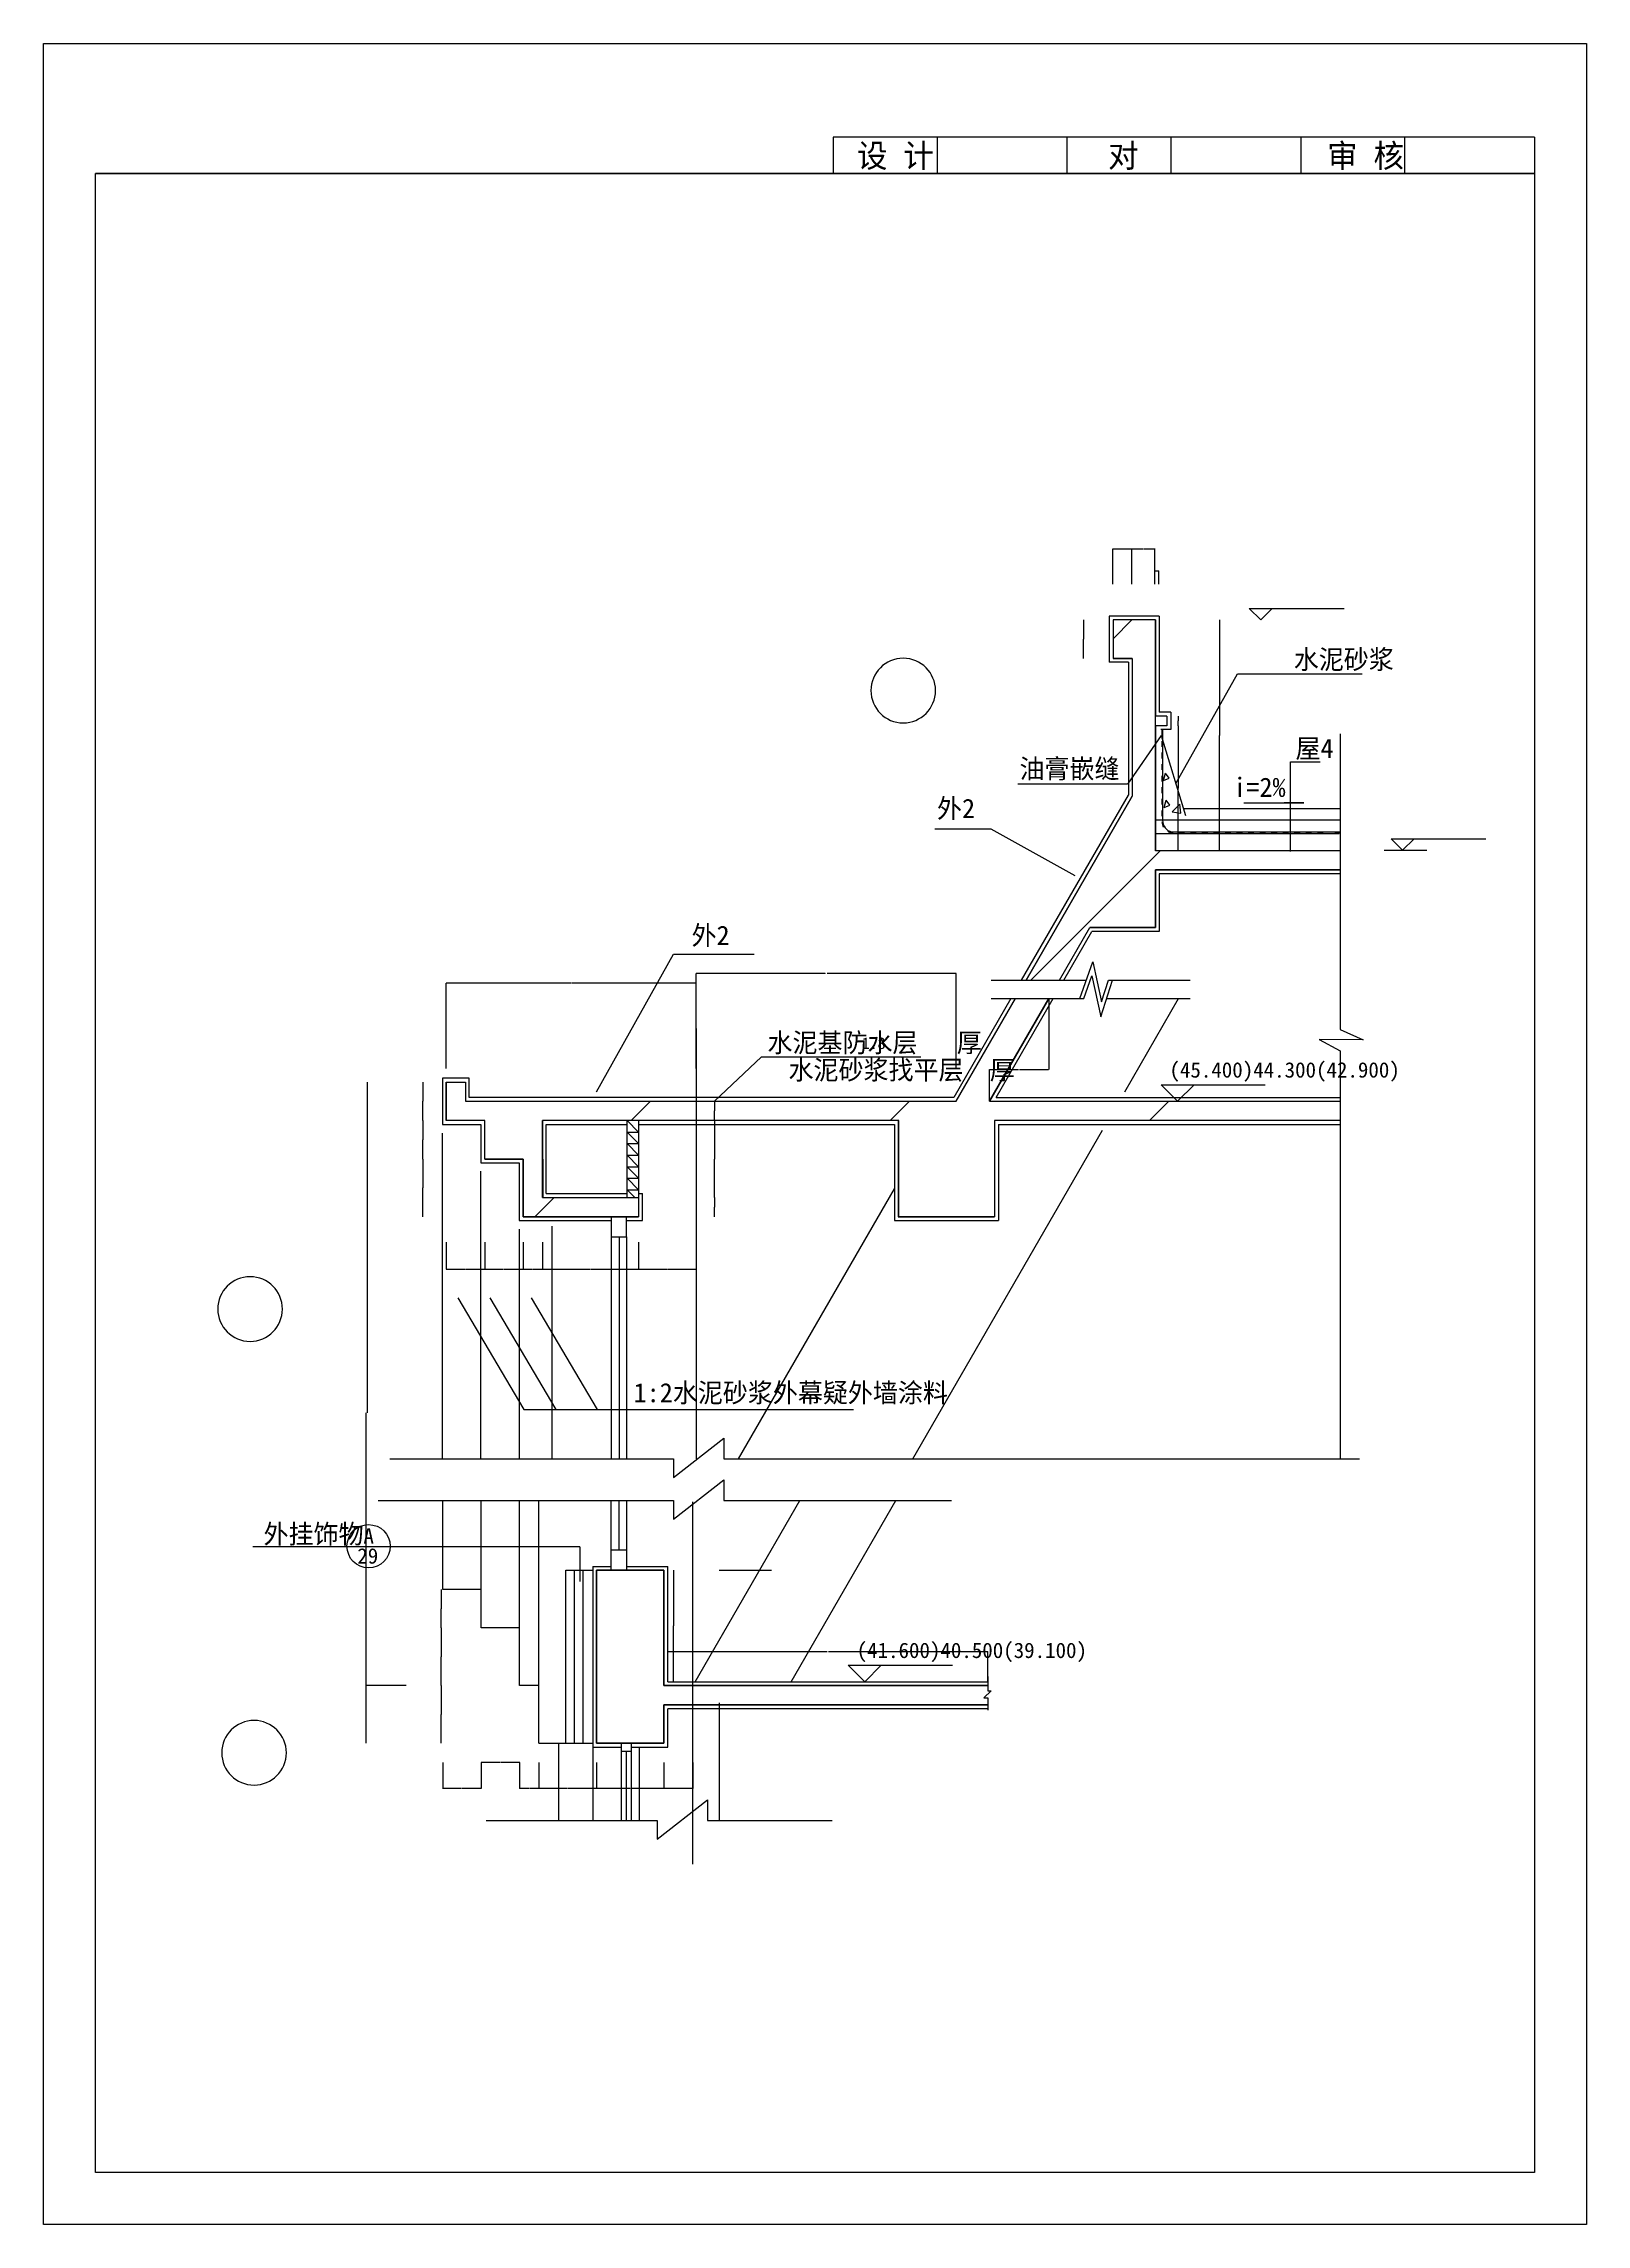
# Model space of a CAD drawing. Header units: metres. Extents: x -4844 to 18171, y -1948 to 18781.
# Drawn here: x 3432 to 11451, y -1948 to 9392 of the extents above; entities that cross this region are included whole.
import ezdxf

# ---------------------------------------------------------------- set-up
doc = ezdxf.new("R2010")
doc.units = ezdxf.units.M
for name, color, linetype in [('AXIS$ES', 1, 'Continuous'), ('D', 4, 'Continuous'), ('DIMENSION$', 3, 'Continuous'), ('MET', 5, 'Continuous'), ('PUB_TEXT', 7, 'Continuous'), ('SURFACE', 6, 'Continuous'), ('SYMBLE$', 7, 'Continuous'), ('T1', 41, 'Continuous'), ('T2', 6, 'Continuous'), ('TK', 143, 'Continuous'), ('WALL_$LINE', 252, 'Continuous')]:
    doc.layers.add(name, color=color, linetype=linetype)
doc.dimstyles.get("Standard").update_dxf_attribs({"dimtxt": 2.5, "dimasz": 2.5, "dimexe": 1.25, "dimexo": 0.625, "dimtad": 1, "dimcen": 2.5, "dimazin": 3, "dimtfac": 1, "dimtmove": 0, "dimatfit": 3})

# ---------------------------------------------------------------- blocks, each defined once
blk = doc.blocks.new('_INDEX1')
blk.add_lwpolyline([(-0.5, 0, 1), (0.5, 0, 1)], format="xyb", close=True)
blk = doc.blocks.new('BG')
at = {"layer": 'T2'}
for p, q in [((-450, 450), (2400, 450)), ((-450, 450), (0, 0)), ((-400, 0), (550, 0)), ((450, 450), (0, 0))]:
    blk.add_line(p, q, dxfattribs=at)
blk = doc.blocks.new('*D76')
for p, q in [((6172.54, 4506.38), (5524.29, 4506.38)), ((5524.54, 4062.19), (5524.54, 4506.38)), ((6824.79, 4506.38), (6176.54, 4506.38)), ((6824.54, 4062.19), (6824.54, 4506.38))]:
    blk.add_line(p, q)
at = {"layer": 'Defpoints'}
for p in [(6824.54, 4506.38), (5524.54, 4062.19), (6824.54, 4062.19)]:
    blk.add_point(p, dxfattribs=at)
at = {"layer": 'DIMENSION$', "insert": (6174.54, 4506.38), "char_height": 1, "attachment_point": 5}
blk.add_mtext('1300', dxfattribs=at)
blk = doc.blocks.new('*D77')
for p, q in [((7494.54, 4556.62), (6824.29, 4556.62)), ((6824.54, 4062.19), (6824.54, 4556.62)), ((8174.79, 4556.62), (7504.54, 4556.62)), ((8174.54, 4062.19), (8174.54, 4556.62))]:
    blk.add_line(p, q)
at = {"layer": 'Defpoints'}
for p in [(8174.54, 4556.62), (6824.54, 4062.19), (8174.54, 4062.19)]:
    blk.add_point(p, dxfattribs=at)
at = {"layer": 'DIMENSION$', "insert": (7499.54, 4556.62), "char_height": 1, "attachment_point": 5}
blk.add_mtext('1350(2100)', dxfattribs=at)
blk = doc.blocks.new('*D78')
for p, q in [((5402.31, 3991.76), (5402.31, 3891.76)), ((5402.06, 3891.76), (5401.81, 3891.76)), ((5402.31, 3791.76), (5402.31, 3891.76)), ((5402.31, 3891.76), (5402.31, 3891.76)), ((5402.56, 3891.76), (5402.81, 3891.76))]:
    blk.add_line(p, q)
at = {"layer": 'Defpoints'}
for p in [(5402.31, 3991.76), (5402.31, 3891.76), (5402.31, 3791.76)]:
    blk.add_point(p, dxfattribs=at)
at = {"layer": 'DIMENSION$', "insert": (5402.31, 3892.885), "char_height": 1, "attachment_point": 5}
blk.add_mtext('0', dxfattribs=at)
blk = doc.blocks.new('*D79')
for p, q in [((5402.31, 3791.76), (5402.31, 3691.76)), ((5402.06, 3691.76), (5401.81, 3691.76)), ((5402.31, 3591.76), (5402.31, 3691.76)), ((5402.31, 3691.76), (5402.31, 3691.76)), ((5402.56, 3691.76), (5402.81, 3691.76))]:
    blk.add_line(p, q)
at = {"layer": 'Defpoints'}
for p in [(5402.31, 3791.76), (5402.31, 3691.76), (5402.31, 3591.76)]:
    blk.add_point(p, dxfattribs=at)
at = {"layer": 'DIMENSION$', "insert": (5402.31, 3692.885), "char_height": 1, "attachment_point": 5}
blk.add_mtext('0', dxfattribs=at)
blk = doc.blocks.new('*D80')
for p, q in [((5402.31, 3591.76), (5402.31, 3441.76)), ((5402.06, 3441.76), (5401.81, 3441.76)), ((5402.31, 3291.76), (5402.31, 3441.76)), ((5402.31, 3441.76), (5402.31, 3441.76)), ((5402.56, 3441.76), (5402.81, 3441.76))]:
    blk.add_line(p, q)
at = {"layer": 'Defpoints'}
for p in [(5402.31, 3591.76), (5402.31, 3441.76), (5402.31, 3291.76)]:
    blk.add_point(p, dxfattribs=at)
at = {"layer": 'DIMENSION$', "insert": (5402.31, 3442.885), "char_height": 1, "attachment_point": 5}
blk.add_mtext('0', dxfattribs=at)
blk = doc.blocks.new('*D81')
for p, q in [((5524.54, 3159.61), (5524.54, 3018.61)), ((5724.54, 3159.61), (5724.54, 3018.61)), ((5524.79, 3018.61), (5623.04, 3018.61)), ((5626.04, 3018.61), (5724.29, 3018.61))]:
    blk.add_line(p, q)
at = {"layer": 'Defpoints'}
for p in [(5524.54, 3159.61), (5724.54, 3159.61), (5524.54, 3018.61)]:
    blk.add_point(p, dxfattribs=at)
at = {"layer": 'DIMENSION$', "insert": (5624.54, 3018.61), "char_height": 1, "attachment_point": 5}
blk.add_mtext('200', dxfattribs=at)
blk = doc.blocks.new('*D82')
for p, q in [((5724.54, 3159.61), (5724.54, 3018.61)), ((5924.54, 3159.61), (5924.54, 3018.61)), ((5724.79, 3018.61), (5823.04, 3018.61)), ((5826.04, 3018.61), (5924.29, 3018.61))]:
    blk.add_line(p, q)
at = {"layer": 'Defpoints'}
for p in [(5724.54, 3159.61), (5924.54, 3159.61), (5724.54, 3018.61)]:
    blk.add_point(p, dxfattribs=at)
at = {"layer": 'DIMENSION$', "insert": (5824.54, 3018.61), "char_height": 1, "attachment_point": 5}
blk.add_mtext('200', dxfattribs=at)
blk = doc.blocks.new('*D83')
for p, q in [((5924.54, 3159.61), (5924.54, 3018.61)), ((6024.54, 3159.61), (6024.54, 3018.61)), ((5924.79, 3018.61), (5973.04, 3018.61)), ((5976.04, 3018.61), (6024.29, 3018.61))]:
    blk.add_line(p, q)
at = {"layer": 'Defpoints'}
for p in [(5924.54, 3159.61), (6024.54, 3159.61), (5924.54, 3018.61)]:
    blk.add_point(p, dxfattribs=at)
at = {"layer": 'DIMENSION$', "insert": (5974.54, 3018.61), "char_height": 1, "attachment_point": 5}
blk.add_mtext('100', dxfattribs=at)
blk = doc.blocks.new('*D84')
for p, q in [((6024.54, 3159.61), (6024.54, 3018.61)), ((6524.54, 3159.61), (6524.54, 3018.61)), ((6024.79, 3018.61), (6273.04, 3018.61)), ((6276.04, 3018.61), (6524.29, 3018.61))]:
    blk.add_line(p, q)
at = {"layer": 'Defpoints'}
for p in [(6024.54, 3159.61), (6524.54, 3159.61), (6024.54, 3018.61)]:
    blk.add_point(p, dxfattribs=at)
at = {"layer": 'DIMENSION$', "insert": (6274.54, 3018.61), "char_height": 1, "attachment_point": 5}
blk.add_mtext('500', dxfattribs=at)
blk = doc.blocks.new('*D85')
for p, q in [((6524.54, 3159.61), (6524.54, 3018.61)), ((6824.54, 3159.61), (6824.54, 3018.61)), ((6524.79, 3018.61), (6673.04, 3018.61)), ((6676.04, 3018.61), (6824.29, 3018.61))]:
    blk.add_line(p, q)
at = {"layer": 'Defpoints'}
for p in [(6524.54, 3159.61), (6824.54, 3159.61), (6524.54, 3018.61)]:
    blk.add_point(p, dxfattribs=at)
at = {"layer": 'DIMENSION$', "insert": (6674.54, 3018.61), "char_height": 1, "attachment_point": 5}
blk.add_mtext('300', dxfattribs=at)
blk = doc.blocks.new('*D86')
for p, q in [((9543.37, 6394.82), (9543.37, 5794.82)), ((9543.12, 5794.82), (9542.87, 5794.82)), ((9543.37, 5194.82), (9543.37, 5794.82)), ((9543.37, 5794.82), (9543.37, 5794.82)), ((9543.62, 5794.82), (9543.87, 5794.82))]:
    blk.add_line(p, q)
at = {"layer": 'Defpoints'}
for p in [(9543.37, 6394.82), (9543.37, 5794.82), (9543.37, 5194.82)]:
    blk.add_point(p, dxfattribs=at)
at = {"layer": 'DIMENSION$', "insert": (9543.37, 5795.945), "char_height": 1, "attachment_point": 5}
blk.add_mtext('0', dxfattribs=at)
blk = doc.blocks.new('*D87')
for p, q in [((9328.26, 5844.82), (9328.26, 5519.82)), ((9328.01, 5519.82), (9327.76, 5519.82)), ((9328.26, 5194.82), (9328.26, 5519.82)), ((9328.26, 5519.82), (9328.26, 5519.82)), ((9328.51, 5519.82), (9328.76, 5519.82))]:
    blk.add_line(p, q)
at = {"layer": 'Defpoints'}
for p in [(9328.26, 5844.82), (9328.26, 5519.82), (9328.26, 5194.82)]:
    blk.add_point(p, dxfattribs=at)
at = {"layer": 'DIMENSION$', "insert": (9328.26, 5520.945), "char_height": 1, "attachment_point": 5}
blk.add_mtext('0', dxfattribs=at)
blk = doc.blocks.new('*D88')
for p, q in [((9328.01, 5869.82), (9327.76, 5869.82)), ((9328.26, 5894.82), (9328.26, 5869.82)), ((9328.26, 5844.82), (9328.26, 5869.82)), ((9328.26, 5869.82), (9328.26, 5869.82)), ((9328.51, 5869.82), (9328.76, 5869.82))]:
    blk.add_line(p, q)
at = {"layer": 'Defpoints'}
for p in [(9328.26, 5894.82), (9328.26, 5869.82), (9328.26, 5844.82)]:
    blk.add_point(p, dxfattribs=at)
at = {"layer": 'DIMENSION$', "insert": (9328.26, 5870.945), "char_height": 1, "attachment_point": 5}
blk.add_mtext('0', dxfattribs=at)
blk = doc.blocks.new('*D89')
for p, q in [((9147.16, 6762.65), (9088.41, 6762.65)), ((9088.66, 6581.64), (9088.66, 6762.65)), ((9208.91, 6762.65), (9150.16, 6762.65)), ((9208.66, 6581.64), (9208.66, 6762.65))]:
    blk.add_line(p, q)
at = {"layer": 'Defpoints'}
for p in [(9208.66, 6762.65), (9088.66, 6581.64), (9208.66, 6581.64)]:
    blk.add_point(p, dxfattribs=at)
at = {"layer": 'DIMENSION$', "insert": (9148.66, 6762.65), "char_height": 1, "attachment_point": 5}
blk.add_mtext('120', dxfattribs=at)
blk = doc.blocks.new('*D90')
for p, q in [((9037.16, 6762.65), (8988.41, 6762.65)), ((8988.66, 6581.64), (8988.66, 6762.65)), ((9088.91, 6762.65), (9040.16, 6762.65)), ((9088.66, 6581.64), (9088.66, 6762.65))]:
    blk.add_line(p, q)
at = {"layer": 'Defpoints'}
for p in [(9088.66, 6762.65), (8988.66, 6581.64), (9088.66, 6581.64)]:
    blk.add_point(p, dxfattribs=at)
at = {"layer": 'DIMENSION$', "insert": (9038.66, 6762.65), "char_height": 1, "attachment_point": 5}
blk.add_mtext('100', dxfattribs=at)
blk = doc.blocks.new('*D91')
for p, q in [((9208.66, 6581.64), (9208.66, 6650.82)), ((9208.91, 6650.82), (9217.66, 6650.82)), ((9219.66, 6650.82), (9228.41, 6650.82)), ((9228.66, 6581.64), (9228.66, 6650.82))]:
    blk.add_line(p, q)
at = {"layer": 'Defpoints'}
for p in [(9208.66, 6650.82), (9208.66, 6581.64), (9228.66, 6581.64)]:
    blk.add_point(p, dxfattribs=at)
at = {"layer": 'DIMENSION$', "insert": (9218.66, 6650.82), "char_height": 1, "attachment_point": 5}
blk.add_mtext('20', dxfattribs=at)
blk = doc.blocks.new('*D92')
for p, q in [((6918.18, 3891.76), (6918.18, 3841.76)), ((6917.93, 3841.76), (6917.68, 3841.76)), ((6918.18, 3791.76), (6918.18, 3841.76)), ((6918.18, 3841.76), (6918.18, 3841.76)), ((6918.43, 3841.76), (6918.68, 3841.76))]:
    blk.add_line(p, q)
at = {"layer": 'Defpoints'}
for p in [(6918.18, 3891.76), (6918.18, 3841.76), (6918.18, 3791.76)]:
    blk.add_point(p, dxfattribs=at)
at = {"layer": 'DIMENSION$', "insert": (6918.18, 3842.885), "char_height": 1, "attachment_point": 5}
blk.add_mtext('0', dxfattribs=at)
blk = doc.blocks.new('*D93')
for p, q in [((6918.18, 3791.76), (6918.18, 3591.76)), ((6917.93, 3591.76), (6917.68, 3591.76)), ((6918.18, 3391.76), (6918.18, 3591.76)), ((6918.18, 3591.76), (6918.18, 3591.76)), ((6918.43, 3591.76), (6918.68, 3591.76))]:
    blk.add_line(p, q)
at = {"layer": 'Defpoints'}
for p in [(6918.18, 3791.76), (6918.18, 3591.76), (6918.18, 3391.76)]:
    blk.add_point(p, dxfattribs=at)
at = {"layer": 'DIMENSION$', "insert": (6918.18, 3592.885), "char_height": 1, "attachment_point": 5}
blk.add_mtext('0', dxfattribs=at)
blk = doc.blocks.new('*D94')
for p, q in [((6917.93, 3341.76), (6917.68, 3341.76)), ((6918.18, 3391.76), (6918.18, 3341.76)), ((6918.18, 3291.76), (6918.18, 3341.76)), ((6918.18, 3341.76), (6918.18, 3341.76)), ((6918.43, 3341.76), (6918.68, 3341.76))]:
    blk.add_line(p, q)
at = {"layer": 'Defpoints'}
for p in [(6918.18, 3391.76), (6918.18, 3341.76), (6918.18, 3291.76)]:
    blk.add_point(p, dxfattribs=at)
at = {"layer": 'DIMENSION$', "insert": (6918.18, 3342.885), "char_height": 1, "attachment_point": 5}
blk.add_mtext('0', dxfattribs=at)
blk = doc.blocks.new('*D95')
for p, q in [((8655.99, 4425.65), (8655.99, 4057.92)), ((8347.75, 3891.76), (8347.75, 4057.92)), ((8348, 4057.92), (8498.87, 4057.92)), ((8504.87, 4057.92), (8655.74, 4057.92))]:
    blk.add_line(p, q)
at = {"layer": 'Defpoints'}
for p in [(8655.99, 4425.65), (8347.75, 4057.92), (8347.75, 3891.76)]:
    blk.add_point(p, dxfattribs=at)
at = {"layer": 'DIMENSION$', "insert": (8501.87, 4057.92), "char_height": 1, "attachment_point": 5}
blk.add_mtext('308,24', dxfattribs=at)
blk = doc.blocks.new('*D96')
for p, q in [((8837.26, 6394.82), (8837.26, 6294.82)), ((8837.01, 6294.82), (8836.76, 6294.82)), ((8837.26, 6194.82), (8837.26, 6294.82)), ((8837.26, 6294.82), (8837.26, 6294.82)), ((8837.51, 6294.82), (8837.76, 6294.82))]:
    blk.add_line(p, q)
at = {"layer": 'Defpoints'}
for p in [(8837.26, 6394.82), (8837.26, 6294.82), (8837.26, 6194.82)]:
    blk.add_point(p, dxfattribs=at)
at = {"layer": 'DIMENSION$', "insert": (8837.26, 6295.945), "char_height": 1, "attachment_point": 5}
blk.add_mtext('0', dxfattribs=at)
blk = doc.blocks.new('*D99')
for p, q in [((6676.24, 873.52), (6676.24, 1031.67)), ((6676.49, 1031.67), (7504.925, 1031.67)), ((7511.925, 1031.67), (8340.36, 1031.67)), ((8340.61, 873.52), (8340.61, 1031.67))]:
    blk.add_line(p, q)
at = {"layer": 'Defpoints'}
for p in [(6676.24, 1031.67), (6676.24, 873.52), (8340.61, 873.52)]:
    blk.add_point(p, dxfattribs=at)
at = {"layer": 'T1', "insert": (7508.425, 1031.67), "char_height": 1, "attachment_point": 5}
blk.add_mtext('1664,37', dxfattribs=at)
blk = doc.blocks.new('*D100')
for p, q in [((5506.24, 453.52), (5506.24, 318.52)), ((5706.24, 453.52), (5706.24, 318.52)), ((5604.74, 318.52), (5505.99, 318.52)), ((5706.49, 318.52), (5607.74, 318.52))]:
    blk.add_line(p, q)
at = {"layer": 'Defpoints'}
for p in [(5506.24, 453.52), (5706.24, 453.52), (5706.24, 318.52)]:
    blk.add_point(p, dxfattribs=at)
at = {"layer": 'DIMENSION$', "insert": (5606.24, 318.52), "char_height": 1, "attachment_point": 5}
blk.add_mtext('200', dxfattribs=at)
blk = doc.blocks.new('*D101')
for p, q in [((5498.11, 1253.52), (5497.86, 1253.52)), ((5498.36, 1353.52), (5498.36, 1253.52)), ((5498.36, 1153.52), (5498.36, 1253.52)), ((5498.36, 1253.52), (5498.36, 1253.52)), ((5498.61, 1253.52), (5498.86, 1253.52))]:
    blk.add_line(p, q)
at = {"layer": 'Defpoints'}
for p in [(5498.36, 1353.52), (5498.36, 1253.52), (5498.36, 1153.52)]:
    blk.add_point(p, dxfattribs=at)
at = {"layer": 'DIMENSION$', "insert": (5498.36, 1254.645), "char_height": 1, "attachment_point": 5}
blk.add_mtext('0', dxfattribs=at)
blk = doc.blocks.new('*D102')
for p, q in [((5498.36, 1153.52), (5498.36, 1003.52)), ((5498.11, 1003.52), (5497.86, 1003.52)), ((5498.36, 853.52), (5498.36, 1003.52)), ((5498.36, 1003.52), (5498.36, 1003.52)), ((5498.61, 1003.52), (5498.86, 1003.52))]:
    blk.add_line(p, q)
at = {"layer": 'Defpoints'}
for p in [(5498.36, 1153.52), (5498.36, 1003.52), (5498.36, 853.52)]:
    blk.add_point(p, dxfattribs=at)
at = {"layer": 'DIMENSION$', "insert": (5498.36, 1004.645), "char_height": 1, "attachment_point": 5}
blk.add_mtext('0', dxfattribs=at)
blk = doc.blocks.new('*D103')
for p, q in [((5498.36, 853.52), (5498.36, 703.52)), ((5498.11, 703.52), (5497.86, 703.52)), ((5498.36, 553.52), (5498.36, 703.52)), ((5498.36, 703.52), (5498.36, 703.52)), ((5498.61, 703.52), (5498.86, 703.52))]:
    blk.add_line(p, q)
at = {"layer": 'Defpoints'}
for p in [(5498.36, 853.52), (5498.36, 703.52), (5498.36, 553.52)]:
    blk.add_point(p, dxfattribs=at)
at = {"layer": 'DIMENSION$', "insert": (5498.36, 704.645), "char_height": 1, "attachment_point": 5}
blk.add_mtext('0', dxfattribs=at)
blk = doc.blocks.new('*D104')
for p, q in [((6656.24, 453.52), (6656.24, 318.52)), ((6806.24, 453.52), (6806.24, 318.52)), ((6729.74, 318.52), (6655.99, 318.52)), ((6806.49, 318.52), (6732.74, 318.52))]:
    blk.add_line(p, q)
at = {"layer": 'Defpoints'}
for p in [(6656.24, 453.52), (6806.24, 453.52), (6806.24, 318.52)]:
    blk.add_point(p, dxfattribs=at)
at = {"layer": 'DIMENSION$', "insert": (6731.24, 318.52), "char_height": 1, "attachment_point": 5}
blk.add_mtext('150', dxfattribs=at)
blk = doc.blocks.new('*D105')
for p, q in [((6706.24, 1453.52), (6706.24, 1163.52)), ((6705.99, 1163.52), (6705.74, 1163.52)), ((6706.24, 873.52), (6706.24, 1163.52)), ((6706.24, 1163.52), (6706.24, 1163.52)), ((6706.49, 1163.52), (6706.74, 1163.52))]:
    blk.add_line(p, q)
at = {"layer": 'Defpoints'}
for p in [(6706.24, 1453.52), (6706.24, 1163.52), (6706.24, 873.52)]:
    blk.add_point(p, dxfattribs=at)
at = {"layer": 'DIMENSION$', "insert": (6706.24, 1164.645), "char_height": 1, "attachment_point": 5}
blk.add_mtext('600', dxfattribs=at)
blk = doc.blocks.new('*D106')
for p, q in [((6006.24, 453.52), (6006.24, 318.52)), ((6306.24, 453.52), (6306.24, 318.52)), ((6154.74, 318.52), (6005.99, 318.52)), ((6306.49, 318.52), (6157.74, 318.52))]:
    blk.add_line(p, q)
at = {"layer": 'Defpoints'}
for p in [(6006.24, 453.52), (6306.24, 453.52), (6306.24, 318.52)]:
    blk.add_point(p, dxfattribs=at)
at = {"layer": 'DIMENSION$', "insert": (6156.24, 318.52), "char_height": 1, "attachment_point": 5}
blk.add_mtext('300', dxfattribs=at)
blk = doc.blocks.new('*D107')
for p, q in [((5804.74, 453.52), (5705.99, 453.52)), ((5706.24, 453.52), (5706.24, 453.52)), ((5906.49, 453.52), (5807.74, 453.52)), ((5906.24, 453.52), (5906.24, 453.52))]:
    blk.add_line(p, q)
at = {"layer": 'Defpoints'}
for p in [(5706.24, 453.52), (5906.24, 453.52), (5906.24, 453.52)]:
    blk.add_point(p, dxfattribs=at)
at = {"layer": 'DIMENSION$', "insert": (5806.24, 453.52), "char_height": 1, "attachment_point": 5}
blk.add_mtext('200', dxfattribs=at)
blk = doc.blocks.new('*D108')
for p, q in [((5906.24, 453.52), (5906.24, 318.52)), ((6006.24, 453.52), (6006.24, 318.52)), ((5954.74, 318.52), (5905.99, 318.52)), ((6006.49, 318.52), (5957.74, 318.52))]:
    blk.add_line(p, q)
at = {"layer": 'Defpoints'}
for p in [(5906.24, 453.52), (6006.24, 453.52), (6006.24, 318.52)]:
    blk.add_point(p, dxfattribs=at)
at = {"layer": 'DIMENSION$', "insert": (5956.24, 318.52), "char_height": 1, "attachment_point": 5}
blk.add_mtext('100', dxfattribs=at)
blk = doc.blocks.new('*D109')
for p, q in [((6306.24, 453.52), (6306.24, 318.52)), ((6656.24, 453.52), (6656.24, 318.52)), ((6479.74, 318.52), (6305.99, 318.52)), ((6656.49, 318.52), (6482.74, 318.52))]:
    blk.add_line(p, q)
at = {"layer": 'Defpoints'}
for p in [(6306.24, 453.52), (6656.24, 453.52), (6656.24, 318.52)]:
    blk.add_point(p, dxfattribs=at)
at = {"layer": 'DIMENSION$', "insert": (6481.24, 318.52), "char_height": 1, "attachment_point": 5}
blk.add_mtext('350', dxfattribs=at)
blk = doc.blocks.new('*D110')
for p, q in [((5114.08, 3991.76), (5114.08, 2272.64)), ((5109.22, 2272.64), (5108.11, 2272.64)), ((5108.36, 553.52), (5108.36, 2272.64)), ((5114.33, 2272.64), (5113.22, 2272.64))]:
    blk.add_line(p, q)
at = {"layer": 'Defpoints'}
for p in [(5114.08, 3991.76), (5114.08, 2272.64), (5108.36, 553.52)]:
    blk.add_point(p, dxfattribs=at)
at = {"layer": 'DIMENSION$', "insert": (5111.22, 2272.64), "char_height": 1, "attachment_point": 5}
blk.add_mtext('4200', dxfattribs=at)

msp = doc.modelspace()

# ---------------------------------------------------------------- hatches: boundary and pattern name
at = {"layer": 'MET'}
h = msp.add_hatch(dxfattribs=at)
h.set_pattern_fill('AN31C', scale=300)
h.set_pattern_definition([(45, (0, 0), (-673.52, 673.52), [])])
h.paths.add_polyline_path([(7874.54, 3291.76), (8374.54, 3291.76), (8374.54, 3791.76), (10170.65, 3791.76), (10170.65, 3891.76), (8347.75, 3891.76), (8655.99, 4425.65), (8482.78, 4425.65), (8174.54, 3891.76), (6824.54, 3891.76), (6824.54, 3791.76), (7874.54, 3791.76)])
h.paths.add_polyline_path([(6824.54, 3791.76), (6824.54, 3891.76), (5624.54, 3891.76), (5624.54, 3991.76), (5524.54, 3991.76), (5524.54, 3791.76), (5724.54, 3791.76), (5724.54, 3591.76), (5924.54, 3591.76), (5924.54, 3291.76), (6524.54, 3291.76), (6524.54, 3391.76), (6024.54, 3391.76), (6024.54, 3791.76), (6524.54, 3791.76)])
h.paths.add_polyline_path([(9210.84, 4794.82), (9210.84, 5094.82), (10170.65, 5094.82), (10170.65, 5194.82), (9210.84, 5194.82), (9210.84, 5751.59), (9090.84, 5578.69), (9090.84, 5478.83), (8538.43, 4522.04), (8711.64, 4522.04), (8869.13, 4794.82)])
h.paths.add_polyline_path([(9210.84, 6394.82), (8990.84, 6394.82), (8990.84, 6194.82), (9090.84, 6194.82), (9090.84, 5578.69), (9210.84, 5751.59), (9210.84, 5844.82), (9270.84, 5844.82), (9270.84, 5894.82), (9210.84, 5894.82)])

# ---------------------------------------------------------------- linework, layer by layer
for p, q in [((8970.84, 6414.82), (8970.84, 6174.82)), ((9230.84, 6414.82), (8970.84, 6414.82)), ((9230.84, 6414.82), (9230.84, 5914.82)), ((9070.84, 6174.82), (8970.84, 6174.82)), ((9070.84, 6174.82), (9070.84, 5484.19)), ((9317.05, 5545.11), (9636.77, 6115.1)), ((9636.77, 6115.1), (10286.03, 6115.1)), ((9290.84, 5914.82), (9230.84, 5914.82)), ((9290.84, 5914.82), (9290.84, 5824.82)), ((9240.84, 5794.82), (9065.09, 5541.6)), ((9290.84, 5824.82), (9238.39, 5824.82)), ((10170.65, 5803.18), (10170.65, 4265.69)), ((9253.53, 5560.01), (9262.93, 5598.24)), ((9253.53, 5560.01), (9282.9, 5571.39)), ((9282.92, 5571.38), (9262.95, 5598.23)), ((9912.92, 5191.25), (9912.92, 5657.51)), ((9912.92, 5657.51), (10067.54, 5657.51)), ((9065.09, 5541.6), (8495.19, 5541.6)), ((8515.34, 4522.04), (9070.84, 5484.19)), ((9256.46, 5419.68), (9265.87, 5457.91)), ((9285.86, 5431.05), (9265.89, 5457.9)), ((9670.55, 5444.46), (9982.21, 5444.46)), ((9256.46, 5419.68), (9285.84, 5431.06)), ((9298.42, 5396.85), (9337.36, 5437.44)), ((9298.42, 5396.85), (9342.89, 5389.95)), ((9342.91, 5389.92), (9337.39, 5437.4)), ((8356.54, 5307), (8063.51, 5307)), ((8794.07, 5064.82), (8356.54, 5307)), ((10400.7, 5197.48), (10621.76, 5197.48)), ((9230.84, 5074.82), (9230.84, 4774.82)), ((10170.65, 5074.82), (9230.84, 5074.82)), ((8734.73, 4522.04), (8880.67, 4774.82)), ((9230.84, 4774.82), (8880.67, 4774.82)), ((6305.15, 3941.82), (6706.39, 4657.14)), ((6706.39, 4657.14), (7125.95, 4657.14)), ((8818.26, 4425.65), (8885.72, 4617.82)), ((8839.46, 4425.65), (8881.21, 4544.59)), ((8881.21, 4544.59), (8927.79, 4330.79)), ((8885.72, 4617.82), (8931.33, 4408.49)), ((8357.09, 4522.04), (8852.1, 4522.04)), ((8357.09, 4425.65), (8839.46, 4425.65)), ((8382.39, 3911.76), (8679.08, 4425.65)), ((8927.79, 4330.79), (8988.12, 4522.04)), ((8931.33, 4408.49), (8967.15, 4522.04)), ((8957.71, 4425.65), (9390.68, 4425.65)), ((8967.15, 4522.04), (9390.68, 4522.04)), ((9051.98, 3941.76), (9331.36, 4425.65)), ((10291.4, 4212.16), (10062.87, 4213.98)), ((10062.87, 4213.98), (10170.65, 4154.16)), ((10170.65, 4265.69), (10291.4, 4212.16)), ((6918.18, 3891.76), (7162.74, 4122.41)), ((7162.74, 4122.41), (7992.03, 4122.41)), ((10170.65, 4154.16), (10170.65, 2033.37)), ((8382.39, 3911.76), (10170.65, 3911.76)), ((6044.54, 3771.76), (6464.54, 3771.76)), ((6044.54, 3411.76), (6044.54, 3771.76)), ((6464.54, 3791.76), (6524.54, 3731.76)), ((6524.54, 3771.76), (7854.54, 3771.76)), ((7854.54, 3771.76), (7854.54, 3271.76)), ((8394.54, 3771.76), (8394.54, 3271.76)), ((8394.54, 3771.76), (10170.65, 3771.76)), ((6464.54, 3731.76), (6524.54, 3731.76)), ((6464.54, 3731.76), (6524.54, 3671.76)), ((6464.54, 3671.76), (6524.54, 3671.76)), ((6464.54, 3671.76), (6524.54, 3611.76)), ((7950.17, 2033.37), (8936.51, 3741.76)), ((5704.48, 2033.37), (5704.48, 3528.44)), ((6464.54, 3611.76), (6524.54, 3611.76)), ((6464.54, 3611.76), (6524.54, 3551.76)), ((6464.54, 3551.76), (6524.54, 3551.76)), ((6464.54, 3551.76), (6524.54, 3491.76)), ((6044.54, 3411.76), (6464.54, 3411.76)), ((6464.54, 3491.76), (6524.54, 3491.76)), ((6464.54, 3491.76), (6524.54, 3431.76)), ((6464.54, 3431.76), (6524.54, 3431.76)), ((6464.54, 3431.76), (6504.54, 3391.76)), ((6524.54, 3411.76), (6544.54, 3411.76)), ((6544.54, 3271.76), (6544.54, 3411.76)), ((7043.86, 2033.37), (7854.54, 3437.51)), ((5904.48, 3227.14), (5904.48, 2033.37)), ((6074.92, 2033.37), (6074.92, 3242.14)), ((6381.71, 3186.62), (6381.71, 2033.37)), ((6423.72, 3186.62), (6423.72, 2033.37)), ((6461.38, 3271.76), (6544.54, 3271.76)), ((6461.38, 3186.62), (6461.38, 2033.37)), ((7854.54, 3271.76), (8394.54, 3271.76)), ((5584.54, 2869.59), (5928.25, 2289.97)), ((5751.03, 2869.59), (6094.74, 2289.97)), ((5966.21, 2869.59), (6309.92, 2289.97)), ((5928.25, 2289.97), (7640.85, 2289.97)), ((6706.71, 1935.62), (6968.21, 2140.82)), ((6968.21, 2140.82), (6968.21, 2033.37)), ((5231.55, 2033.37), (6706.71, 2033.37)), ((6706.71, 2033.37), (6706.71, 1935.62)), ((6968.21, 2033.37), (10271.49, 2033.37)), ((5171.07, 1815.83), (6706.71, 1815.83)), ((5506.24, 1353.52), (5506.24, 1815.83)), ((5706.24, 1153.52), (5706.24, 1815.83)), ((5906.24, 853.52), (5906.24, 1815.83)), ((6006.24, 553.52), (6006.24, 1815.83)), ((6382.12, 1495.17), (6382.12, 1815.83)), ((6424.14, 1558.67), (6424.14, 1815.83)), ((6461.57, 1815.83), (6461.79, 1558.67)), ((6706.71, 1718.09), (6968.21, 1923.29)), ((6706.71, 1815.83), (6706.71, 1718.09)), ((6819.12, 873.52), (7363.16, 1815.83)), ((6968.21, 1923.29), (6968.21, 1815.83)), ((6968.21, 1815.83), (8150.54, 1815.83)), ((7318.23, 873.52), (7862.27, 1815.83)), ((6806.24, -74.3), (6806.24, 1809.5)), ((6146.02, 1453.52), (6286.24, 1453.52)), ((6146.02, 553.52), (6146.02, 1453.52)), ((6191.37, 553.52), (6191.37, 1453.52)), ((6236.71, 553.52), (6236.71, 1453.52)), ((6286.24, 1473.52), (6382.12, 1473.52)), ((6286.24, 1473.52), (6286.24, 152.74)), ((6460.28, 1473.52), (6676.24, 1473.52)), ((6676.24, 873.52), (6676.24, 1473.52)), ((5706.24, 1353.52), (5506.24, 1353.52)), ((5906.24, 1153.52), (5706.24, 1153.52)), ((6006.24, 853.52), (5906.24, 853.52)), ((6676.24, 873.52), (8340.61, 873.52)), ((8357.43, 826.1), (8319.34, 789.02)), ((8340.61, 900.75), (8340.61, 826.1)), ((8340.61, 826.1), (8357.43, 826.1)), ((6676.24, 753.52), (8340.61, 753.52)), ((6676.24, 533.52), (6676.24, 733.52)), ((8340.61, 733.52), (6676.24, 733.52)), ((6943.76, 763.52), (6943.76, 152.74)), ((8319.34, 789.02), (8340.61, 789.02)), ((8340.61, 789.02), (8340.61, 725.25)), ((6006.24, 553.52), (6286.24, 553.52)), ((6108.28, 553.52), (6108.28, 152.74)), ((6286.24, 533.52), (6434.88, 533.52)), ((6434.88, 152.74), (6434.88, 553.52)), ((6434.88, 511.88), (6486.35, 511.88)), ((6459.31, 511.88), (6459.31, 152.74)), ((6486.35, 553.52), (6486.35, 152.74)), ((6486.35, 533.52), (6676.24, 533.52)), ((6526.77, 533.52), (6526.77, 152.74)), ((6621, 55), (6882.5, 260.19)), ((6882.5, 260.19), (6882.5, 152.74)), ((5731.89, 152.74), (6621, 152.74)), ((6621, 152.74), (6621, 55)), ((6882.5, 152.74), (7531.13, 152.74))]:
    msp.add_line(p, q)
for points in [[(10170.65, 5194.82), (9210.84, 5194.82), (9210.84, 6394.82), (8990.84, 6394.82), (8990.84, 6194.82), (9090.84, 6194.82), (9090.84, 5478.83), (8538.43, 4522.04)], [(9818.44, 6454.82), (9758.44, 6394.82), (9698.44, 6454.82), (10191.41, 6454.82)], [(9982.21, 5444.46), (9879.95, 5444.46)], [(10556.04, 5257.48), (10496.04, 5197.48), (10436.04, 5257.48), (10929.01, 5257.48)], [(8711.64, 4522.04), (8869.13, 4794.82), (9210.84, 4794.82), (9210.84, 5094.82), (10170.65, 5094.82)], [(8459.69, 4425.65), (8163, 3911.76), (5644.54, 3911.76), (5644.54, 4011.76), (5504.54, 4011.76), (5504.54, 3771.76), (5704.54, 3771.76), (5704.54, 3571.76), (5904.54, 3571.76), (5904.54, 3271.76), (6381.71, 3271.76)], [(10170.65, 3791.76), (8374.54, 3791.76), (8374.54, 3291.76), (7877.5, 3291.76), (7877.5, 3791.76), (6024.54, 3791.76), (6025.89, 3391.76), (6524.54, 3391.76), (6524.54, 3291.76), (5924.54, 3291.76), (5924.54, 3591.76), (5724.54, 3591.76), (5724.54, 3791.76), (5524.54, 3791.76), (5524.54, 3991.76), (5624.54, 3991.76), (5624.54, 3891.76), (8174.54, 3891.76), (8482.78, 4425.65)], [(8655.99, 4425.65), (8347.75, 3891.76), (10170.65, 3891.76)], [(5504.36, 2033.37), (5504.36, 3726.76)], [(8340.61, 853.52), (6656.24, 853.52), (6656.24, 1453.52), (6306.24, 1453.52), (6306.24, 553.52), (6656.24, 553.52), (6656.24, 753.52), (8340.61, 753.52)]]:
    msp.add_lwpolyline(points)
at = {"layer": 'AXIS$ES'}
msp.add_line((6824.54, 4271.16), (6824.54, 2033.37), dxfattribs=at)
at = {"layer": 'D'}
for p, q in [((6219.85, 1575.16), (6219.85, 1395.58)), ((6942.6, 1453.52), (7215.06, 1453.52)), ((5317.05, 853.52), (5108.36, 853.52))]:
    msp.add_line(p, q, dxfattribs=at)
at = {"layer": 'SURFACE'}
for points in [[(9243.39, 5824.82), (9243.39, 5794.82)], [(9243.39, 5764.82), (9243.39, 5734.82)], [(9243.39, 5704.82), (9243.39, 5674.82)], [(9243.39, 5644.82), (9243.39, 5614.82)], [(9243.39, 5584.82), (9243.39, 5554.82)], [(9243.39, 5524.82), (9243.39, 5494.82)], [(9243.39, 5464.82), (9243.39, 5434.82)], [(9243.39, 5404.82), (9243.39, 5374.82)], [(9332.86, 5287.28), (9362.86, 5287.28)], [(9392.86, 5287.28), (9422.86, 5287.28)], [(9452.86, 5287.28), (9482.86, 5287.28)], [(9512.86, 5287.28), (9542.86, 5287.28)], [(9572.86, 5287.28), (9602.86, 5287.28)], [(9632.86, 5287.28), (9662.86, 5287.28)], [(9692.86, 5287.28), (9722.86, 5287.28)], [(9752.86, 5287.28), (9782.86, 5287.28)], [(9812.86, 5287.28), (9842.86, 5287.28)], [(9872.86, 5287.28), (9902.86, 5287.28)], [(9932.86, 5287.28), (9962.86, 5287.28)], [(9992.86, 5287.28), (10022.86, 5287.28)], [(10052.86, 5287.28), (10082.86, 5287.28)], [(10142.86, 5287.28), (10170.65, 5287.28)]]:
    msp.add_lwpolyline(points, dxfattribs=at)
for points in [[(9248.39, 5824.82), (9248.39, 5353.58, 0.35), (9295.22, 5292.28), (10170.65, 5292.28)], [(9243.81, 5344.83, 0.11), (9253.64, 5316.75, 0.11)], [(9274.66, 5295.71, 0.08), (9294.61, 5287.28), (9302.86, 5287.28)]]:
    msp.add_lwpolyline(points, format="xyb", dxfattribs=at)
at = {"layer": 'T1'}
msp.add_line((6219.85, 1575.16), (4518.84, 1575.16), dxfattribs=at)
msp.add_circle((5121.12, 1578.15), 112.5, dxfattribs=at)
at = {"layer": 'TK'}
for p, q in [((11180.9, 8905.81), (7535.9, 8905.81)), ((7535.9, 8905.81), (7535.9, 8716.81)), ((8075.9, 8905.81), (8075.9, 8716.81)), ((8750.9, 8905.81), (8750.9, 8716.81)), ((9290.9, 8905.81), (9290.9, 8716.81)), ((9965.9, 8905.81), (9965.9, 8716.81)), ((10505.9, 8905.81), (10505.9, 8716.81)), ((11180.9, 8905.81), (11180.9, 8716.81)), ((11180.9, 8716.81), (3701.9, 8716.81))]:
    msp.add_line(p, q, dxfattribs=at)
for points in [[(3431.9, 9391.81), (11450.9, 9391.81), (11450.9, -1948.19), (3431.9, -1948.19)], [(3701.9, 8716.81), (11180.9, 8716.81), (11180.9, -1678.19), (3701.9, -1678.19)]]:
    msp.add_lwpolyline(points, close=True, dxfattribs=at)
msp.add_lwpolyline([(11180.9, 8716.81), (11180.9, -1678.19), (3701.9, -1678.19), (3701.9, 8716.81), (11180.9, 8716.81)], dxfattribs=at)
at = {"layer": 'WALL_$LINE'}
for p, q in [((9210.84, 6394.82), (8990.84, 6394.82)), ((8990.84, 6394.82), (8990.84, 6194.82)), ((9210.84, 6394.82), (9210.84, 5894.82)), ((9090.84, 6194.82), (8990.84, 6194.82)), ((9090.84, 6194.82), (9090.84, 5478.83)), ((9270.84, 5894.82), (9210.84, 5894.82)), ((9270.84, 5844.82), (9210.84, 5844.82)), ((9210.84, 5844.82), (9210.84, 5194.82)), ((9240.84, 5794.82), (9368.01, 5378.16)), ((9270.84, 5894.82), (9270.84, 5844.82)), ((8538.43, 4522.04), (9090.84, 5478.83)), ((10170.65, 5353.67), (9210.84, 5353.67)), ((10170.65, 5411.89), (9357.71, 5411.89)), ((10166.73, 5282.28), (9210.84, 5282.28)), ((10170.65, 5194.82), (9210.84, 5194.82)), ((10170.65, 5094.82), (9210.84, 5094.82)), ((9210.84, 5094.82), (9210.84, 4794.82)), ((8711.64, 4522.04), (8869.13, 4794.82)), ((9210.84, 4794.82), (8869.13, 4794.82)), ((8174.54, 3891.76), (8482.78, 4425.65)), ((8347.75, 3891.76), (8655.99, 4425.65)), ((5524.54, 3991.76), (5624.54, 3991.76)), ((5524.54, 3991.76), (5524.54, 3791.76)), ((5624.54, 3991.76), (5624.54, 3891.76)), ((5624.54, 3891.76), (8174.54, 3891.76)), ((8347.75, 3891.76), (10170.65, 3891.76)), ((5724.54, 3791.76), (5524.54, 3791.76)), ((5724.54, 3591.76), (5724.54, 3791.76)), ((6024.54, 3391.76), (6024.54, 3791.76)), ((7874.54, 3791.76), (6024.54, 3791.76)), ((6464.54, 3391.76), (6464.54, 3791.76)), ((6524.54, 3791.76), (6524.54, 3291.76)), ((7874.54, 3791.76), (7874.54, 3291.76)), ((10170.65, 3791.76), (8374.54, 3791.76)), ((8374.54, 3791.76), (8374.54, 3291.76)), ((5724.54, 3591.76), (5924.54, 3591.76)), ((5924.54, 3591.76), (5924.54, 3291.76)), ((5924.54, 3291.76), (6524.54, 3291.76)), ((6024.54, 3391.76), (6524.54, 3391.76)), ((7874.54, 3291.76), (8374.54, 3291.76)), ((6306.24, 553.52), (6306.24, 1453.52)), ((6306.24, 1453.52), (6656.24, 1453.52)), ((6656.24, 1453.52), (6656.24, 853.52)), ((6656.24, 853.52), (8340.61, 853.52)), ((6656.24, 753.52), (6656.24, 553.52)), ((8340.61, 753.52), (6656.24, 753.52)), ((6656.24, 553.52), (6306.24, 553.52))]:
    msp.add_line(p, q, dxfattribs=at)
for points in [[(6381.71, 3291.76), (6381.71, 3186.62), (6461.38, 3186.62), (6461.38, 3291.76)], [(6382.12, 1453.52), (6382.12, 1558.67), (6461.79, 1558.67), (6461.79, 1453.52)]]:
    msp.add_lwpolyline(points, dxfattribs=at)

# ---------------------------------------------------------------- block references
at = {"layer": 'PUB_TEXT', "xscale": 336, "yscale": 336, "zscale": 336}
for p in [(7899.92, 6027.56), (4505.17, 2811.58), (4525.62, 504.02)]:
    msp.add_blockref('_INDEX1', p, dxfattribs=at)
at = {"layer": 'T1', "xscale": 0.19, "yscale": 0.19, "zscale": 0.19}
for p in [(9326.03, 3891.76), (7700.09, 873.52)]:
    msp.add_blockref('BG', p, dxfattribs=at)

# ---------------------------------------------------------------- texts
at = {"layer": 'SYMBLE$'}
for s, height, p in [('水泥砂浆', 100, (9930.02, 6139.84)), ('屋4', 100, (9938.93, 5677.46)), ('油膏嵌缝', 100, (8504.49, 5571.6)), ('i=2%', 100, (9615.4, 5475.01)), ('外2', 100, (8075.5, 5364.96)), ('外2', 100, (6799.74, 4704.9)), ('水泥基防水层   厚', 100, (7194.3, 4147.16)), ('1.8', 60, (7685.15, 4163.84)), ('水泥砂浆找平层  厚', 100, (7303.6, 4004.84)), ('1:2水泥砂浆外幕疑外墙涂料', 100, (6498.19, 2326.58))]:
    msp.add_text(s, height=height, dxfattribs=at).set_placement(p)
at = {"layer": 'T1'}
for s, height, p in [('(45.400)44.300(42.900)', 80, (9283.82, 4015.11)), ('外挂饰物', 100, (4574.94, 1591.78)), ('A', 80, (5094.03, 1591.71)), ('29', 80, (5062.46, 1487.71)), ('(41.600)40.500(39.100)', 80, (7657.88, 996.87))]:
    msp.add_text(s, height=height, dxfattribs=at).set_placement(p)
at = {"layer": 'TK'}
for s, p in [('设 计', (7660.24, 8748.19)), (' 对', (8882, 8748.19)), ('审 核', (10103.76, 8748.19))]:
    msp.add_text(s, height=121.5, dxfattribs=at).set_placement(p)

# ---------------------------------------------------------------- dimensions: what is measured, and where the dimension line sits
at = {"layer": 'DIMENSION$'}
for base, p1, p2, picture, middle in [((9088.66, 6762.65), (9088.66, 6581.64), (8988.66, 6581.64), '*D90', (9038.66, 6762.65)), ((9208.66, 6762.65), (9208.66, 6581.64), (9088.66, 6581.64), '*D89', (9148.66, 6762.65)), ((9208.66, 6650.82), (9208.66, 6581.64), (9228.66, 6581.64), '*D91', (9218.66, 6650.82)), ((8837.26, 6294.82), (8837.26, 6394.82), (8837.26, 6194.82), '*D96', (8837.26, 6295.945)), ((9543.37, 5794.82), (9543.37, 5194.82), (9543.37, 6394.82), '*D86', (9543.37, 5795.945)), ((9328.26, 5869.82), (9328.26, 5844.82), (9328.26, 5894.82), '*D88', (9328.26, 5870.945)), ((9328.26, 5519.82), (9328.26, 5194.82), (9328.26, 5844.82), '*D87', (9328.26, 5520.945)), ((6824.54, 4506.38), (6824.54, 4062.19), (5524.54, 4062.19), '*D76', (6174.54, 4506.38)), ((8347.75, 4057.92), (8347.75, 3891.76), (8655.99, 4425.65), '*D95', (8501.87, 4057.92)), ((5402.31, 3891.76), (5402.31, 3991.76), (5402.31, 3791.76), '*D78', (5402.31, 3892.885)), ((6918.18, 3841.76), (6918.18, 3791.76), (6918.18, 3891.76), '*D92', (6918.18, 3842.885)), ((5402.31, 3691.76), (5402.31, 3791.76), (5402.31, 3591.76), '*D79', (5402.31, 3692.885)), ((6918.18, 3591.76), (6918.18, 3791.76), (6918.18, 3391.76), '*D93', (6918.18, 3592.885)), ((5402.31, 3441.76), (5402.31, 3591.76), (5402.31, 3291.76), '*D80', (5402.31, 3442.885)), ((6918.18, 3341.76), (6918.18, 3391.76), (6918.18, 3291.76), '*D94', (6918.18, 3342.885)), ((5524.54, 3018.61), (5524.54, 3159.61), (5724.54, 3159.61), '*D81', (5624.54, 3018.61)), ((5724.54, 3018.61), (5724.54, 3159.61), (5924.54, 3159.61), '*D82', (5824.54, 3018.61)), ((5924.54, 3018.61), (5924.54, 3159.61), (6024.54, 3159.61), '*D83', (5974.54, 3018.61)), ((6024.54, 3018.61), (6024.54, 3159.61), (6524.54, 3159.61), '*D84', (6274.54, 3018.61)), ((6524.54, 3018.61), (6524.54, 3159.61), (6824.54, 3159.61), '*D85', (6674.54, 3018.61)), ((5498.36, 1253.52), (5498.36, 1153.52), (5498.36, 1353.52), '*D101', (5498.36, 1254.645)), ((5498.36, 1003.52), (5498.36, 853.52), (5498.36, 1153.52), '*D102', (5498.36, 1004.645)), ((5498.36, 703.52), (5498.36, 553.52), (5498.36, 853.52), '*D103', (5498.36, 704.645)), ((5906.24, 453.52), (5906.24, 453.52), (5706.24, 453.52), '*D107', (5806.24, 453.52)), ((5706.24, 318.52), (5706.24, 453.52), (5506.24, 453.52), '*D100', (5606.24, 318.52)), ((6006.24, 318.52), (6006.24, 453.52), (5906.24, 453.52), '*D108', (5956.24, 318.52)), ((6306.24, 318.52), (6306.24, 453.52), (6006.24, 453.52), '*D106', (6156.24, 318.52)), ((6656.24, 318.52), (6656.24, 453.52), (6306.24, 453.52), '*D109', (6481.24, 318.52)), ((6806.24, 318.52), (6806.24, 453.52), (6656.24, 453.52), '*D104', (6731.24, 318.52))]:
    dim = msp.add_linear_dim(base=base, p1=p1, p2=p2, dimstyle='Standard', dxfattribs=at)
    dim.commit()
    dim.dimension.update_dxf_attribs({"geometry": picture, "text_midpoint": middle})
for base, p1, p2, text, picture, middle in [((8174.54, 4556.62), (8174.54, 4062.19), (6824.54, 4062.19), '1350(2100)', '*D77', (7499.54, 4556.62)), ((5114.08, 2272.64), (5114.08, 3991.76), (5108.36, 553.52), '4200', '*D110', (5111.22, 2272.64)), ((6706.24, 1163.52), (6706.24, 1453.52), (6706.24, 873.52), '600', '*D105', (6706.24, 1164.645))]:
    dim = msp.add_linear_dim(base=base, p1=p1, p2=p2, text=text, dimstyle='Standard', dxfattribs=at)
    dim.commit()
    dim.dimension.update_dxf_attribs({"geometry": picture, "text_midpoint": middle})
at = {"layer": 'T1'}
dim = msp.add_linear_dim(base=(6676.24, 1031.67), p1=(6676.24, 873.52), p2=(8340.61, 873.52), dimstyle='Standard', dxfattribs=at)
dim.commit()
dim.dimension.update_dxf_attribs({"geometry": '*D99', "text_midpoint": (7508.425, 1031.67)})

doc.saveas('drawing.dxf')
